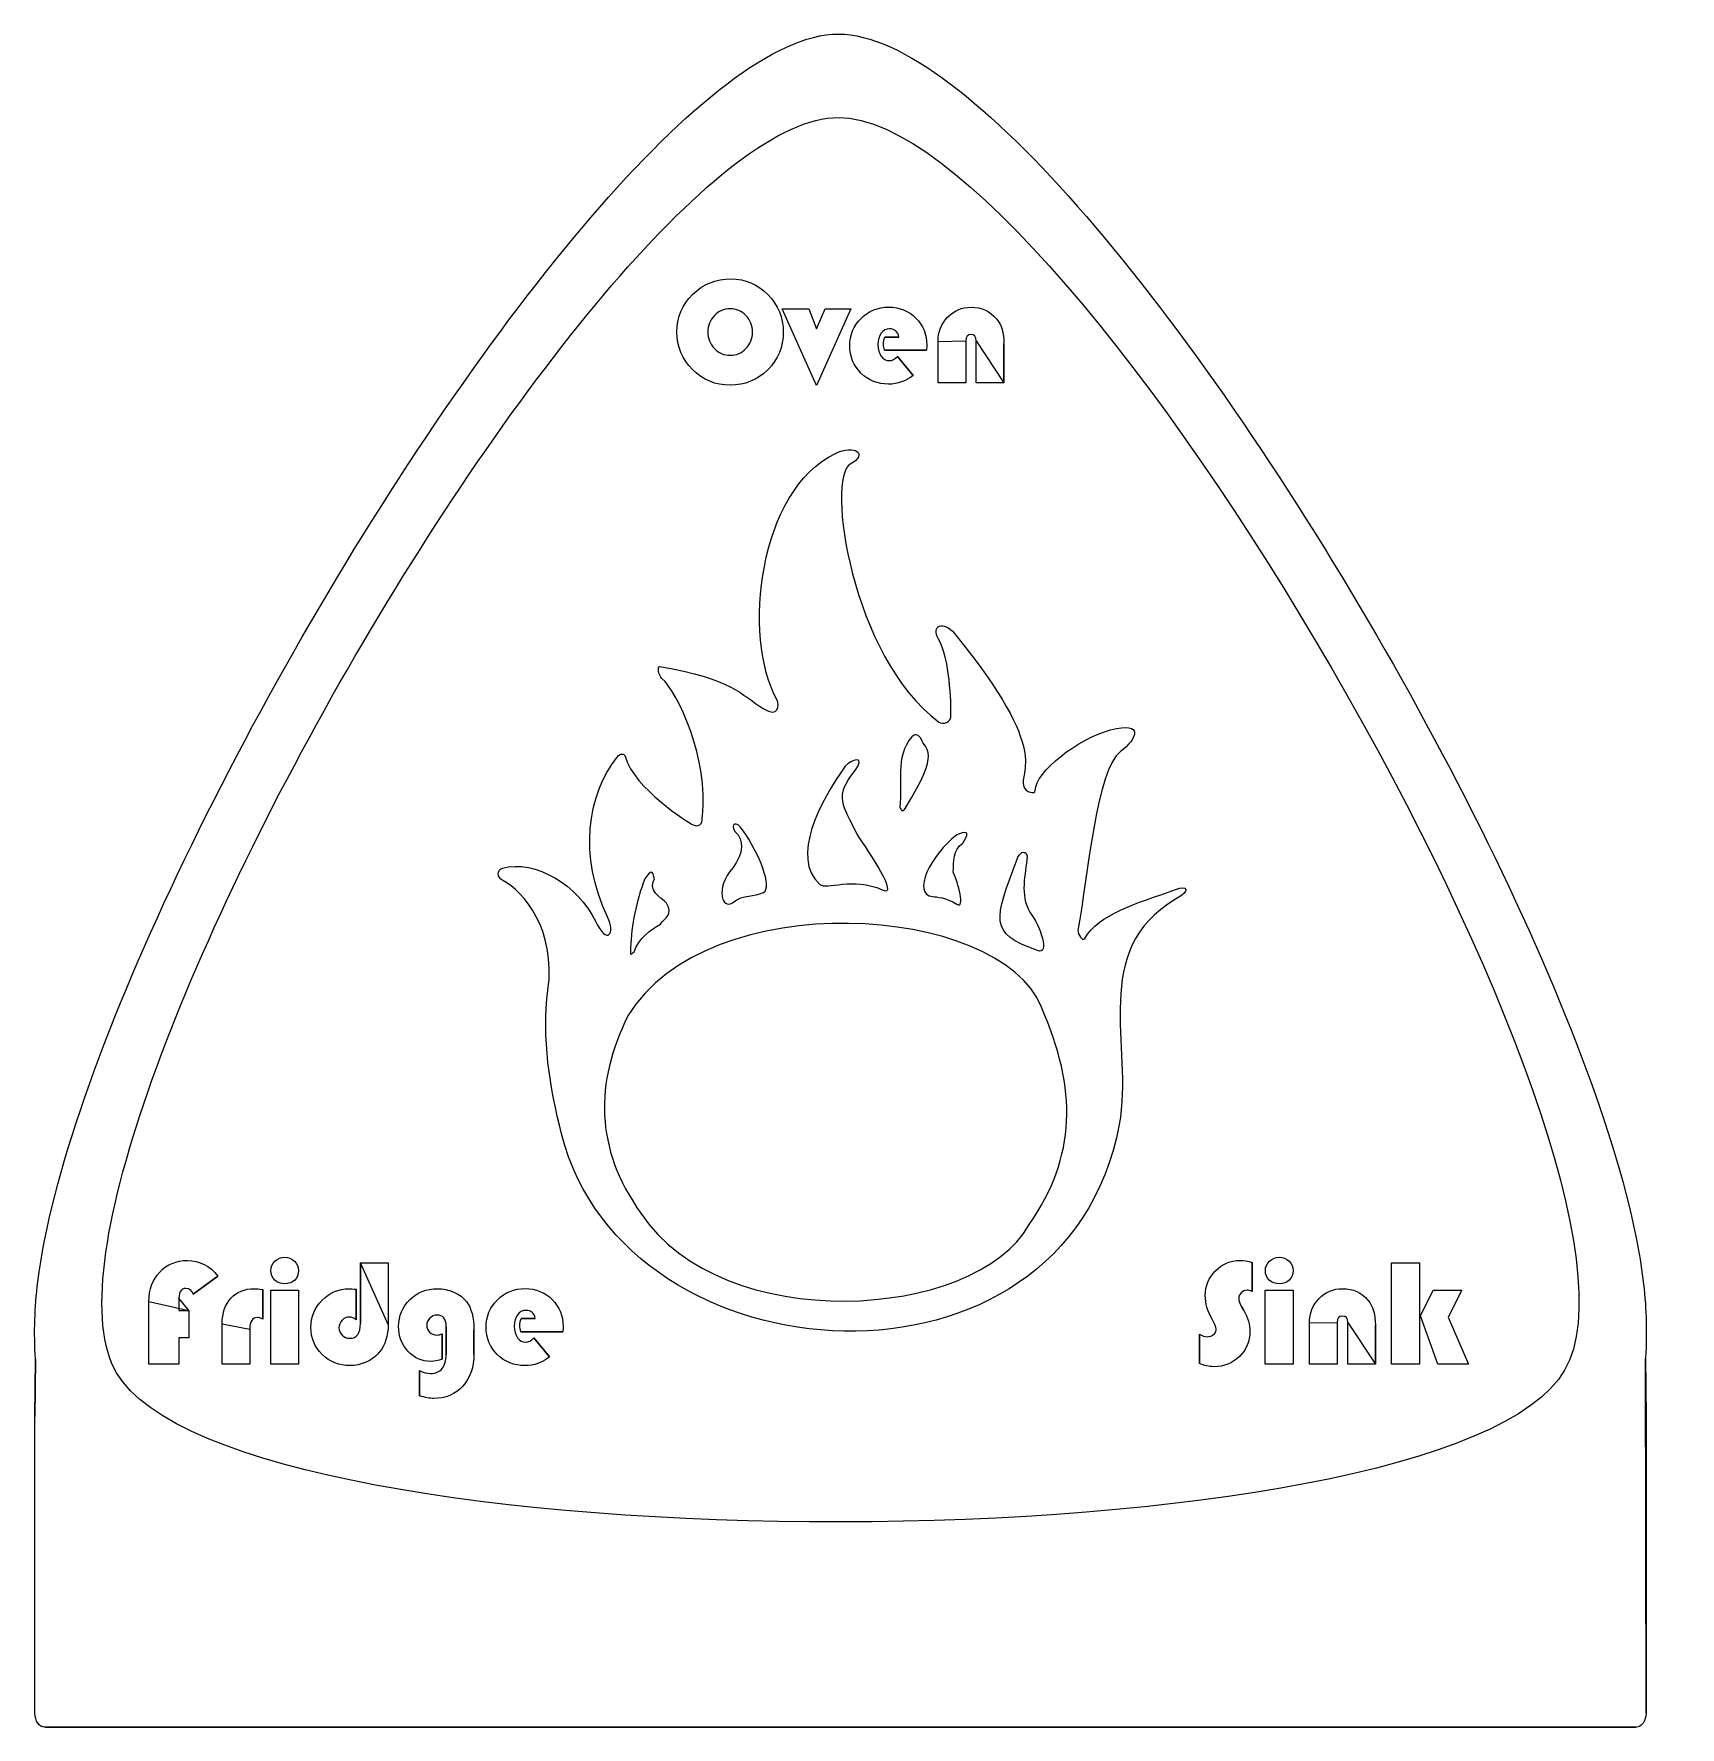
# Model space of a CAD drawing. Extents: x 0 to 123, y 0 to 126.
import ezdxf

# ---------------------------------------------------------------- set-up
doc = ezdxf.new("R2010")
doc.units = 0
doc.layers.add('Layer_1', color=7, linetype='CONTINUOUS')

msp = doc.modelspace()

# ---------------------------------------------------------------- linework, layer by layer
at = {"layer": 'Layer_1', "color": 7}
for points in [[(52.012108, 107.916269), (52.012108, 107.916269)], [(51.945963, 105.700381), (51.945963, 105.700381)], [(60.930773, 105.700381), (58.362108, 99.989792), (55.826519, 105.700381), (57.794356, 105.700381), (58.378646, 104.217614), (59.018054, 105.700381), (60.930773, 105.700381)], [(63.449827, 103.594741), (64.497133, 103.594741)], [(69.469096, 103.308108), (69.469096, 100.204767), (67.40755, 100.204767), (67.40755, 103.269522)], [(72.307856, 100.204767), (70.246311, 100.204767), (70.246311, 103.308108)], [(66.547656, 102.619088), (63.422265, 102.619088)], [(64.38138, 102.150556), (65.555467, 100.739445)], [(66.547661, 102.619088), (66.547656, 102.619088)], [(72.307856, 103.104157), (72.307856, 100.204767)], [(64.961508, 68.539682), (64.961508, 68.539682)], [(58.611508, 62.895237), (58.611508, 62.895237)], [(67.027778, 61.988096), (67.027778, 61.988096)], [(52.110318, 61.534523), (52.110318, 61.534523)], [(74.791423, 57.977224), (74.791423, 57.977224)], [(80.872141, 45.037468), (80.872144, 45.037468)], [(18.82512, 35.17083), (18.82512, 35.17083)], [(24.458541, 34.746393), (26.520086, 34.746393), (26.520086, 30.165794)], [(24.458541, 30.242964), (24.458541, 34.746393)], [(90.755566, 34.779466), (90.755566, 32.635238)], [(90.755566, 34.779466), (90.755566, 34.779466)], [(92.778526, 35.17083), (92.778526, 35.17083)], [(103.196494, 34.746393), (103.196494, 27.222303), (101.134949, 27.222303), (101.134949, 34.746393), (103.196494, 34.746393)], [(0.468382, 33.34676), (0.468382, 33.34676)], [(13.864184, 33.759719), (12.028636, 32.420264)], [(17.188011, 32.773041), (17.188011, 30.56818)], [(17.188011, 32.773041), (17.188011, 32.773041)], [(24.144348, 32.795091), (24.144348, 30.524083)], [(11.708932, 31.20208), (11.708932, 29.184631), (10.964791, 29.184631), (10.964791, 27.222303), (8.726856, 27.222303), (8.726856, 31.891097)], [(10.964791, 32.133633), (10.964791, 31.20208), (11.708932, 31.20208)], [(19.850382, 32.717921), (19.850382, 27.222303), (17.788836, 27.222303), (17.788836, 32.717921), (19.850382, 32.717921)], [(89.961816, 31.505248), (90.132693, 31.207591)], [(93.803786, 32.717921), (93.803786, 27.222303), (91.74224, 27.222303), (91.74224, 32.717921), (93.803786, 32.717921)], [(106.354959, 32.717921), (105.346235, 30.71701), (106.84554, 27.222303), (104.563508, 27.222303), (103.273665, 30.810716), (104.210731, 32.717921), (106.354959, 32.717921)], [(16.23441, 29.829554), (16.23441, 27.222303), (14.172864, 27.222303), (14.172864, 30.226429)], [(36.408888, 30.612278), (37.456197, 30.612278)], [(97.089031, 30.325647), (97.089031, 27.222303), (95.027485, 27.222303), (95.027485, 30.287062)], [(99.927788, 27.222303), (97.866242, 27.222303), (97.866242, 30.325647)], [(30.532934, 29.4878), (30.532934, 27.597131)], [(30.532934, 29.4878), (30.532934, 29.4878)], [(30.836102, 27.944397), (30.836102, 30.011455)], [(32.897645, 29.785457), (32.897645, 27.977471)], [(39.506717, 29.636627), (36.381326, 29.636627)], [(37.340441, 29.168096), (38.514531, 27.756985)], [(39.506725, 29.636627), (39.506717, 29.636627)], [(86.841937, 27.282939), (86.841937, 29.460238)], [(99.927788, 30.121696), (99.927788, 27.222303)], [(0.253162, 23.339191), (0.28993, 27.572629)], [(6.321896, 26.588079), (6.321896, 26.588079)], [(28.857239, 24.874127), (28.857239, 26.74826)], [(120.014825, 27.671031), (120.048675, 23.339191), (120.048675, 15.981217), (120.048675, 1.265267)], [(119.313243, 0.231307), (0.988593, 0.231307)]]:
    msp.add_lwpolyline(points, close=True, dxfattribs=at)
at = {"layer": 'Layer_1', "color": 5}
for points in [[(44.801296, 57.878537), (44.801296, 57.878528)], [(75.09127, 53.773411), (75.09127, 53.773411)]]:
    msp.add_lwpolyline(points, close=True, dxfattribs=at)
at = {"layer": 'Layer_1', "color": 7}
for points in [[(20.128905, 81.30181), (33.598702, 104.721056), (50.595744, 126.111576), (59.99281, 126.127033)], [(59.99281, 126.127033), (69.389876, 126.142499), (86.457195, 104.807997), (100.003957, 81.433185)], [(23.463958, 78.835877), (35.811274, 100.303519), (51.391899, 119.911495), (60.005874, 119.92566)], [(60.005874, 119.92566), (77.233828, 119.954006), (122.586039, 41.699194), (113.996603, 26.765182)], [(49.159569, 106.769741), (49.936781, 107.534083), (50.887627, 107.91626), (52.012108, 107.916269)], [(52.012108, 107.916269), (53.077787, 107.91626), (53.991883, 107.528572), (54.754405, 106.753203)], [(47.993749, 103.969566), (47.993749, 105.071991), (48.382355, 106.005382), (49.159569, 106.769741)], [(54.754405, 106.753203), (55.51691, 105.977823), (55.898167, 105.049944), (55.898175, 103.969566)], [(61.68318, 104.989314), (62.243581, 105.544199), (62.931681, 105.821644), (63.747481, 105.821649)], [(63.747481, 105.821649), (64.544902, 105.821644), (65.21463, 105.550631), (65.75666, 105.008607)], [(68.11862, 105.080266), (68.592663, 105.570841), (69.173276, 105.816132), (69.860459, 105.816138)], [(69.860459, 105.816138), (70.646854, 105.816132), (71.277079, 105.531339), (71.751128, 104.961755)], [(50.771874, 105.193265), (50.448492, 104.855182), (50.286801, 104.447281), (50.286804, 103.969566)], [(51.945963, 105.700381), (51.486613, 105.700376), (51.09525, 105.531339), (50.771874, 105.193265)], [(53.122807, 105.196019), (52.80126, 105.532256), (52.40898, 105.700376), (51.945963, 105.700381)], [(53.60512, 103.969566), (53.605114, 104.450958), (53.444343, 104.859774), (53.122807, 105.196019)], [(60.842579, 102.949818), (60.842576, 103.754589), (61.122777, 104.43442), (61.68318, 104.989314)], [(65.75666, 105.008607), (66.298685, 104.466573), (66.569697, 103.798686), (66.569703, 103.004939)], [(67.40755, 103.269522), (67.40755, 103.986099), (67.644572, 104.589679), (68.11862, 105.080266)], [(71.751128, 104.961755), (72.122273, 104.517103), (72.307851, 103.897904), (72.307856, 103.104157)], [(49.1513, 101.174906), (48.3796, 101.946606), (47.993749, 102.878156), (47.993749, 103.969566)], [(50.286804, 103.969566), (50.286801, 103.491843), (50.449409, 103.083944), (50.774631, 102.745867)], [(53.122807, 102.743113), (53.444343, 103.07935), (53.605114, 103.488168), (53.60512, 103.969566)], [(55.898175, 103.969566), (55.898167, 102.870807), (55.514155, 101.937416), (54.746136, 101.169394)], [(63.179731, 103.878617), (63.018038, 103.659963), (62.937192, 103.379764), (62.937195, 103.038013)], [(63.808116, 104.206588), (63.550879, 104.206585), (63.341417, 104.09726), (63.179731, 103.878617)], [(63.350606, 103.054548), (63.350603, 103.238283), (63.383676, 103.418346), (63.449827, 103.594741)], [(64.497133, 103.594741), (64.423634, 104.002637), (64.193962, 104.206585), (63.808116, 104.206588)], [(69.854947, 103.782154), (69.59771, 103.782151), (69.469093, 103.624134), (69.469096, 103.308108)], [(70.246311, 103.308108), (70.246308, 103.624134), (70.115853, 103.782151), (69.854947, 103.782154)], [(50.774631, 102.745867), (51.099844, 102.407788), (51.490287, 102.238748), (51.945963, 102.238751)], [(51.945963, 102.238751), (52.40898, 102.238748), (52.80126, 102.406868), (53.122807, 102.743113)], [(61.674911, 100.915834), (61.120023, 101.463373), (60.842576, 102.141367), (60.842579, 102.949818)], [(62.937195, 103.038013), (62.937192, 102.681557), (63.015281, 102.39309), (63.171462, 102.172603)], [(63.171462, 102.172603), (63.327636, 101.952117), (63.532504, 101.841873), (63.786066, 101.841876)], [(63.422265, 102.619088), (63.37449, 102.777101), (63.350603, 102.922253), (63.350606, 103.054548)], [(63.786066, 101.841876), (63.991851, 101.841873), (64.190287, 101.944768), (64.38138, 102.150556)], [(66.569703, 103.004939), (66.569697, 102.924091), (66.562337, 102.795476), (66.547661, 102.619088)], [(51.945963, 100.017351), (50.854554, 100.017354), (49.923, 100.403203), (49.1513, 101.174906)], [(54.746136, 101.169394), (53.978104, 100.401366), (53.044714, 100.017354), (51.945963, 100.017351)], [(63.730945, 100.094522), (62.915145, 100.094522), (62.2298, 100.368292), (61.674911, 100.915834)], [(65.555467, 100.739445), (65.007922, 100.309497), (64.39975, 100.094522), (63.730945, 100.094522)], [(55.436508, 76.603174), (52.802248, 81.359335), (54.102175, 92.237134), (59.770634, 94.947619)], [(59.770634, 94.947619), (61.208087, 95.634965), (62.249312, 94.906798), (60.879366, 94.14127)], [(60.879366, 94.14127), (59.062688, 93.126106), (60.944839, 79.819751), (67.467635, 74.96707)], [(67.430952, 81.138889), (66.849216, 82.132912), (67.799701, 82.575005), (68.640477, 81.542063)], [(3.960543, 47.069685), (7.540919, 57.37538), (13.394007, 69.592187), (20.128905, 81.30181)], [(68.356438, 75.323429), (68.398108, 76.460731), (68.264651, 79.71433), (67.430952, 81.138889)], [(68.640477, 81.542063), (75.985274, 72.518549), (73.345768, 71.419359), (73.780952, 70.152381)], [(100.003957, 81.433185), (106.777338, 69.745781), (112.670582, 57.548295), (116.284838, 47.254431)], [(6.321896, 26.588079), (2.00264, 34.040916), (11.116646, 57.368234), (23.463958, 78.835877)], [(46.869048, 78.215874), (46.619386, 78.435629), (46.508416, 79.135915), (46.71934, 79.09961)], [(46.71934, 79.09961), (52.063306, 78.179716), (52.746131, 77.031029), (54.445865, 75.951596)], [(49.886743, 67.970558), (50.396719, 72.159029), (48.059591, 77.167952), (46.869048, 78.215874)], [(54.445865, 75.951596), (55.530329, 75.262898), (55.628004, 76.257424), (55.436508, 76.603174)], [(67.467635, 74.96707), (67.79111, 74.726419), (68.344751, 75.004447), (68.356438, 75.323429)], [(74.634118, 69.873408), (74.603892, 71.267509), (77.876758, 73.765602), (80.231745, 74.385715)], [(80.231745, 74.385715), (82.804948, 75.063291), (82.187946, 73.697451), (80.972937, 72.771968)], [(65.465477, 73.881745), (64.142295, 72.338816), (64.821889, 70.395332), (64.558333, 68.640477)], [(64.961508, 68.539682), (67.717492, 73.015946), (66.447283, 72.767554), (66.120634, 73.780952)], [(66.120634, 73.780952), (65.946051, 73.960555), (65.778473, 74.163515), (65.465477, 73.881745)], [(42.8373, 60.476189), (40.686053, 65.046146), (41.299483, 69.478522), (43.542856, 72.369841)], [(43.542856, 72.369841), (43.748816, 72.635288), (44.070597, 72.694035), (44.158797, 72.369841)], [(44.158797, 72.369841), (44.787436, 70.059177), (48.859595, 67.465993), (49.1873, 67.330159)], [(61.232144, 71.361904), (62.057153, 72.466378), (61.091211, 72.263988), (60.497065, 71.687171)], [(80.972937, 72.771968), (79.199935, 71.421453), (78.552023, 63.727231), (77.8127, 59.468255)], [(60.497065, 71.687171), (58.633896, 69.024926), (56.40856, 64.927658), (58.611508, 62.895237)], [(61.383333, 66.624604), (60.352836, 68.79196), (59.635621, 69.4124), (61.232144, 71.361904)], [(73.780952, 70.152381), (73.912377, 69.769753), (74.640604, 69.574275), (74.634118, 69.873408)], [(64.558333, 68.640477), (64.661488, 68.43507), (64.765515, 68.234481), (64.961508, 68.539682)], [(49.1873, 67.330159), (49.876098, 67.044655), (49.848539, 67.656764), (49.886743, 67.970558)], [(52.874915, 66.959565), (52.419885, 67.666091), (51.920688, 67.417642), (52.31496, 66.817545)], [(52.31496, 66.817545), (52.982997, 66.210555), (52.944832, 65.220263), (52.160715, 64.155159)], [(54.429096, 62.305763), (55.124937, 62.663838), (54.111429, 65.169251), (52.874915, 66.959565)], [(69.245237, 65.969444), (69.91446, 66.991444), (69.379564, 66.809326), (68.791667, 66.574207)], [(63.248015, 62.492063), (64.620473, 61.859417), (62.267451, 65.338779), (61.383333, 66.624604)], [(68.791667, 66.574207), (66.877204, 65.153788), (65.395515, 62.123568), (67.027778, 61.988096)], [(68.539682, 63.802381), (68.581126, 64.602233), (68.519644, 65.443258), (69.245237, 65.969444)], [(73.279516, 64.780795), (73.434154, 65.16195), (73.832545, 65.591569), (74.032937, 65.011904)], [(35.009983, 64.092534), (37.447697, 64.794234), (40.663602, 62.80908), (41.930159, 60.173811)], [(74.791423, 57.977224), (71.127761, 59.276491), (71.603218, 60.225057), (73.279516, 64.780795)], [(74.032937, 65.011904), (73.919012, 63.599481), (73.465018, 62.153049), (74.234523, 60.828967)], [(35.046669, 63.180324), (34.59511, 63.421119), (34.610853, 63.977641), (35.009983, 64.092534)], [(38.402381, 55.033333), (39.006605, 59.559548), (36.584523, 62.360265), (35.046669, 63.180324)], [(52.160715, 64.155159), (50.761211, 62.544173), (51.414976, 61.005503), (52.110318, 61.534523)], [(58.611508, 62.895237), (59.075441, 62.467216), (61.086743, 63.488322), (63.248015, 62.492063)], [(68.791667, 61.43373), (69.463697, 61.010859), (68.878859, 63.036029), (68.539682, 63.802381)], [(52.110318, 61.534523), (52.997989, 62.209863), (53.704809, 61.933049), (54.429096, 62.305763)], [(67.027778, 61.988096), (67.248278, 61.969808), (68.016583, 61.921446), (68.791667, 61.43373)], [(78.316667, 58.863492), (79.332836, 60.695405), (82.109731, 61.44641), (85.058662, 62.520536)], [(85.069838, 61.786508), (78.622635, 58.000042), (81.96063, 50.940976), (80.872141, 45.037468)], [(85.058662, 62.520536), (85.966658, 62.851267), (86.20427, 62.452761), (85.069838, 61.786508)], [(41.930159, 60.173811), (42.833121, 58.295057), (43.415907, 59.247038), (42.8373, 60.476189)], [(74.234523, 60.828967), (75.035836, 59.748124), (75.766394, 57.631465), (74.791423, 57.977224)], [(77.8127, 59.468255), (77.767818, 59.209714), (78.189379, 58.634023), (78.316667, 58.863492)], [(39.410318, 44.349207), (38.536036, 47.81791), (37.929047, 51.487601), (38.402381, 55.033333)], [(0.468382, 33.34676), (0.948349, 37.241765), (2.170357, 41.916835), (3.960543, 47.069685)], [(116.284838, 47.254431), (118.091966, 42.107502), (119.329347, 37.436476), (119.822124, 33.543071)], [(80.872144, 45.037468), (76.92959, 23.654724), (44.116154, 25.678858), (39.410318, 44.349207)], [(8.726856, 31.891097), (8.726856, 32.769361), (8.997871, 33.496047), (9.539899, 34.071154)], [(9.539899, 34.071154), (10.081926, 34.646249), (10.764514, 34.9338), (11.587663, 34.933805)], [(11.587663, 34.933805), (12.495327, 34.9338), (13.254166, 34.542436), (13.864184, 33.759719)], [(17.794348, 34.178641), (17.794348, 34.446893), (17.896321, 34.67932), (18.100271, 34.875927)], [(18.083736, 33.473085), (17.890809, 33.656818), (17.794348, 33.892002), (17.794348, 34.178641)], [(18.100271, 34.875927), (18.304222, 35.07252), (18.545835, 35.170821), (18.82512, 35.17083)], [(18.82512, 35.17083), (19.104401, 35.170821), (19.346017, 35.07252), (19.549968, 34.875927)], [(19.549968, 34.875927), (19.753916, 34.67932), (19.855891, 34.446893), (19.855894, 34.178641)], [(19.855894, 34.178641), (19.855891, 33.892002), (19.759428, 33.656818), (19.566506, 33.473085)], [(87.277397, 32.332069), (87.277397, 33.041294), (87.530037, 33.652223), (88.035319, 34.16486)], [(88.035319, 34.16486), (88.540598, 34.677483), (89.144179, 34.9338), (89.84606, 34.933805)], [(89.84606, 34.933805), (90.154737, 34.9338), (90.457906, 34.882351), (90.755566, 34.779466)], [(91.747755, 34.178641), (91.747752, 34.446893), (91.849727, 34.67932), (92.053678, 34.875927)], [(92.037143, 33.473085), (91.844216, 33.656818), (91.747752, 33.892002), (91.747755, 34.178641)], [(92.053678, 34.875927), (92.257626, 35.07252), (92.499242, 35.170821), (92.778526, 35.17083)], [(92.778526, 35.17083), (93.057808, 35.170821), (93.299424, 35.07252), (93.503375, 34.875927)], [(93.503375, 34.875927), (93.707323, 34.67932), (93.809295, 34.446893), (93.809298, 34.178641)], [(93.809298, 34.178641), (93.809295, 33.892002), (93.712834, 33.656818), (93.51991, 33.473085)], [(0.28993, 27.572629), (0.173928, 29.646767), (0.2284, 31.399254), (0.468382, 33.34676)], [(11.482934, 32.850212), (11.137502, 32.850207), (10.964788, 32.611348), (10.964791, 32.133633)], [(12.028636, 32.420264), (11.925737, 32.706891), (11.743837, 32.850207), (11.482934, 32.850212)], [(14.823299, 32.125364), (15.256919, 32.597567), (15.835695, 32.833671), (16.559626, 32.833677)], [(16.559626, 32.833677), (16.721311, 32.833671), (16.930774, 32.81347), (17.188011, 32.773041)], [(18.82512, 33.197478), (18.523788, 33.197473), (18.27666, 33.289342), (18.083736, 33.473085)], [(19.566506, 33.473085), (19.373576, 33.289342), (19.126448, 33.197473), (18.82512, 33.197478)], [(21.608756, 31.979291), (22.167319, 32.545201), (22.828778, 32.828159), (23.593131, 32.828165)], [(23.593131, 32.828165), (23.714397, 32.828159), (23.898135, 32.81713), (24.144348, 32.795091)], [(28.129634, 32.023389), (28.684522, 32.563576), (29.36619, 32.833671), (30.174644, 32.833677)], [(30.174644, 32.833677), (30.604587, 32.833671), (31.01616, 32.747314), (31.409366, 32.574605)], [(34.642242, 32.006853), (35.202645, 32.561739), (35.890742, 32.839183), (36.706545, 32.839189)], [(36.706545, 32.839189), (37.503964, 32.839183), (38.173691, 32.568168), (38.715724, 32.026146)], [(92.778526, 33.197478), (92.477195, 33.197473), (92.230067, 33.289342), (92.037143, 33.473085)], [(93.51991, 33.473085), (93.326983, 33.289342), (93.079855, 33.197473), (92.778526, 33.197478)], [(95.738552, 32.097802), (96.212595, 32.588381), (96.793208, 32.833671), (97.480394, 32.833677)], [(97.480394, 32.833677), (98.266789, 32.833671), (98.897011, 32.548875), (99.37106, 31.979291)], [(119.822124, 33.543071), (120.068512, 31.596367), (120.12875, 29.844069), (120.014825, 27.671031)], [(14.172864, 30.226429), (14.172864, 31.020173), (14.389673, 31.653153), (14.823299, 32.125364)], [(20.770909, 29.967357), (20.770909, 30.742729), (21.050194, 31.413374), (21.608756, 31.979291)], [(27.297298, 30.033502), (27.297298, 30.8199), (27.574742, 31.483193), (28.129634, 32.023389)], [(31.409366, 32.574605), (31.802561, 32.401885), (32.111242, 32.170376), (32.335408, 31.880073)], [(32.335408, 31.880073), (32.710227, 31.398676), (32.89764, 30.700469), (32.897645, 29.785457)], [(33.80164, 29.967357), (33.80164, 30.772128), (34.081841, 31.451959), (34.642242, 32.006853)], [(38.715724, 32.026146), (39.257746, 31.484113), (39.528761, 30.816225), (39.528767, 30.022478)], [(87.779005, 30.56818), (87.4446, 31.15614), (87.277397, 31.744102), (87.277397, 32.332069)], [(89.945281, 32.530508), (89.82401, 32.40556), (89.763374, 32.254896), (89.76338, 32.078512)], [(89.76338, 32.078512), (89.763374, 31.92784), (89.829521, 31.736752), (89.961816, 31.505248)], [(90.380741, 32.717921), (90.211696, 32.717915), (90.066543, 32.655445), (89.945281, 32.530508)], [(90.755566, 32.635238), (90.593872, 32.690353), (90.46893, 32.717915), (90.380741, 32.717921)], [(95.027485, 30.287062), (95.027485, 31.003638), (95.264506, 31.607218), (95.738552, 32.097802)], [(99.37106, 31.979291), (99.742207, 31.534642), (99.927783, 30.915443), (99.927788, 30.121696)], [(16.796647, 30.689448), (16.42182, 30.689446), (16.234407, 30.402812), (16.23441, 29.829554)], [(17.188011, 30.56818), (17.044693, 30.649023), (16.914238, 30.689446), (16.796647, 30.689448)], [(23.088769, 30.488255), (22.936265, 30.332073), (22.860014, 30.143744), (22.860017, 29.92326)], [(23.637229, 30.722522), (23.424092, 30.722519), (23.241271, 30.644428), (23.088769, 30.488255)], [(24.144348, 30.524083), (23.975306, 30.656372), (23.806266, 30.722519), (23.637229, 30.722522)], [(23.664791, 29.146046), (24.193954, 29.146043), (24.458538, 29.511681), (24.458541, 30.242964)], [(29.615158, 30.648108), (29.466328, 30.495601), (29.391915, 30.320132), (29.391918, 30.121696)], [(30.136059, 30.876861), (29.937617, 30.876858), (29.763985, 30.800607), (29.615158, 30.648108)], [(30.836102, 30.011455), (30.836097, 30.58839), (30.60275, 30.876858), (30.136059, 30.876861)], [(36.138793, 30.896154), (35.977099, 30.677502), (35.896256, 30.3973), (35.896256, 30.055552)], [(36.767177, 31.224127), (36.50994, 31.224124), (36.300481, 31.1148), (36.138793, 30.896154)], [(36.30967, 30.072087), (36.309667, 30.255822), (36.342741, 30.435886), (36.408888, 30.612278)], [(37.456197, 30.612278), (37.382698, 31.020173), (37.153026, 31.224124), (36.767177, 31.224127)], [(88.093197, 29.846089), (88.093194, 29.956328), (87.988465, 30.197027), (87.779005, 30.56818)], [(90.132693, 31.207591), (90.441371, 30.67107), (90.59571, 30.15293), (90.595712, 29.653165)], [(97.474879, 30.799693), (97.217645, 30.799687), (97.089028, 30.641674), (97.089031, 30.325647)], [(97.866242, 30.325647), (97.86624, 30.641674), (97.735785, 30.799687), (97.474879, 30.799693)], [(21.614271, 27.938885), (21.052031, 28.490099), (20.770909, 29.166256), (20.770909, 29.967357)], [(22.860017, 29.92326), (22.860014, 29.71012), (22.939022, 29.5273), (23.097038, 29.374801)], [(23.097038, 29.374801), (23.255052, 29.222296), (23.444302, 29.146043), (23.664791, 29.146046)], [(26.520086, 30.165794), (26.520081, 29.324269), (26.299595, 28.638926), (25.858628, 28.109762)], [(27.989076, 28.18693), (27.527891, 28.690372), (27.297298, 29.305896), (27.297298, 30.033502)], [(29.391918, 30.121696), (29.391915, 29.912231), (29.462654, 29.737682), (29.604135, 29.598041)], [(29.604135, 29.598041), (29.74561, 29.458398), (29.921081, 29.388579), (30.130547, 29.388582)], [(30.130547, 29.388582), (30.270185, 29.388579), (30.404314, 29.42165), (30.532934, 29.4878)], [(34.633975, 27.933373), (34.079084, 28.48091), (33.80164, 29.158906), (33.80164, 29.967357)], [(35.896256, 30.055552), (35.896256, 29.699097), (35.974345, 29.410626), (36.130524, 29.190143)], [(36.130524, 29.190143), (36.2867, 28.969654), (36.491568, 28.859412), (36.74513, 28.859415)], [(36.381326, 29.636627), (36.333551, 29.79464), (36.309667, 29.939793), (36.30967, 30.072087)], [(36.74513, 28.859415), (36.950912, 28.859412), (37.149351, 28.962305), (37.340441, 29.168096)], [(39.528767, 30.022478), (39.528761, 29.94163), (39.521401, 29.813013), (39.506725, 29.636627)], [(86.841937, 29.460238), (87.055074, 29.324269), (87.244324, 29.256287), (87.409689, 29.25629)], [(87.409689, 29.25629), (87.60445, 29.256287), (87.767058, 29.312328), (87.897516, 29.42441)], [(87.897516, 29.42441), (88.027967, 29.536489), (88.093194, 29.677047), (88.093197, 29.846089)], [(90.595712, 29.653165), (90.59571, 28.921882), (90.335721, 28.302684), (89.815743, 27.795567)], [(23.686841, 27.112062), (22.867363, 27.112062), (22.176509, 27.387669), (21.614271, 27.938885)], [(25.858628, 28.109762), (25.605063, 27.804753), (25.282601, 27.56222), (24.891244, 27.382157)], [(29.678548, 27.431766), (29.013415, 27.431766), (28.450258, 27.683488), (27.989076, 28.18693)], [(30.532934, 26.89433), (30.735041, 27.138703), (30.836097, 27.488724), (30.836102, 27.944397)], [(32.897645, 27.977471), (32.89764, 26.996305), (32.619278, 26.199801), (32.062555, 25.587952)], [(36.690006, 27.112062), (35.874206, 27.112062), (35.188864, 27.385831), (34.633975, 27.933373)], [(38.514531, 27.756985), (37.966986, 27.327036), (37.358811, 27.112062), (36.690006, 27.112062)], [(89.815743, 27.795567), (89.29576, 27.28845), (88.660946, 27.034891), (87.911297, 27.034891)], [(113.996603, 26.765182), (105.407164, 11.831168), (14.960411, 11.682405), (6.321896, 26.588079)], [(24.891244, 27.382157), (24.499878, 27.202093), (24.098411, 27.112062), (23.686841, 27.112062)], [(28.857239, 26.74826), (29.125494, 26.60127), (29.397427, 26.527774), (29.673036, 26.527774)], [(29.673036, 26.527774), (30.044187, 26.527774), (30.330817, 26.649959), (30.532934, 26.89433)], [(30.532934, 27.597131), (30.235274, 27.486887), (29.950481, 27.431766), (29.678548, 27.431766)], [(87.911297, 27.034891), (87.551167, 27.034891), (87.194715, 27.117573), (86.841937, 27.282939)], [(32.062555, 25.587952), (31.505824, 24.976105), (30.780976, 24.670179), (29.888011, 24.670179)], [(29.888011, 24.670179), (29.616075, 24.670179), (29.272484, 24.738163), (28.857239, 24.874127)], [(0.253162, 1.265267), (0.253162, 8.623241), (0.253162, 15.981217), (0.253162, 23.339191)], [(0.988593, 0.231307), (0.581163, 0.231307), (0.253162, 0.692452), (0.253162, 1.265267)], [(120.048675, 1.265267), (120.048675, 0.692452), (119.72067, 0.231307), (119.313243, 0.231307)]]:
    msp.add_open_spline(points, degree=3, dxfattribs=at)
at = {"layer": 'Layer_1', "color": 5}
for points in [[(46.3132, 63.321387), (46.217391, 63.680151), (46.193865, 64.222918), (45.595941, 63.303579)], [(45.595941, 63.303579), (44.958175, 61.637585), (44.6052, 59.924123), (44.537607, 58.163102)], [(47.220341, 61.507102), (46.764126, 61.906751), (45.809984, 62.485911), (46.3132, 63.321387)], [(75.09127, 53.773411), (71.964197, 61.513929), (50.22962, 62.86014), (44.349207, 53.118255)], [(46.766771, 59.944799), (47.066999, 60.394969), (47.750053, 60.663802), (47.220341, 61.507102)], [(44.801296, 57.878528), (45.198826, 58.91079), (45.945939, 59.476939), (46.766771, 59.944799)], [(44.537607, 58.163102), (44.483661, 57.41046), (44.631754, 57.781927), (44.801296, 57.878537)], [(44.349207, 53.118255), (41.882977, 48.166457), (41.863775, 43.270274), (45.306745, 38.452778)], [(74.184126, 37.596033), (77.712048, 42.695261), (77.768247, 47.633622), (75.09127, 53.773411)], [(45.306745, 38.452778), (51.324318, 29.304186), (70.165547, 30.44251), (74.184126, 37.596033)]]:
    msp.add_open_spline(points, degree=3, dxfattribs=at)

doc.saveas('drawing.dxf')
